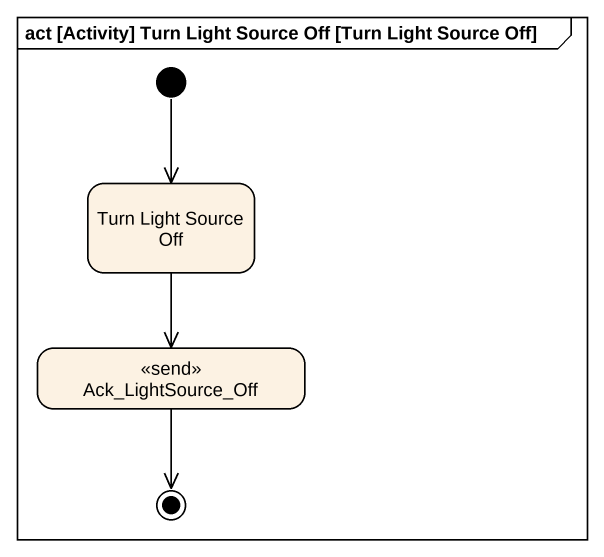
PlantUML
@startuml
mainframe act [Activity] Turn Light Source Off [Turn Light Source Off]
hide empty description
state "Turn Light Source Off" as Turn_Light_Source_Off
state Ack_LightSource_Off <<send>>
[*] --> Turn_Light_Source_Off
Turn_Light_Source_Off --> Ack_LightSource_Off
Ack_LightSource_Off --> [*]
@enduml
